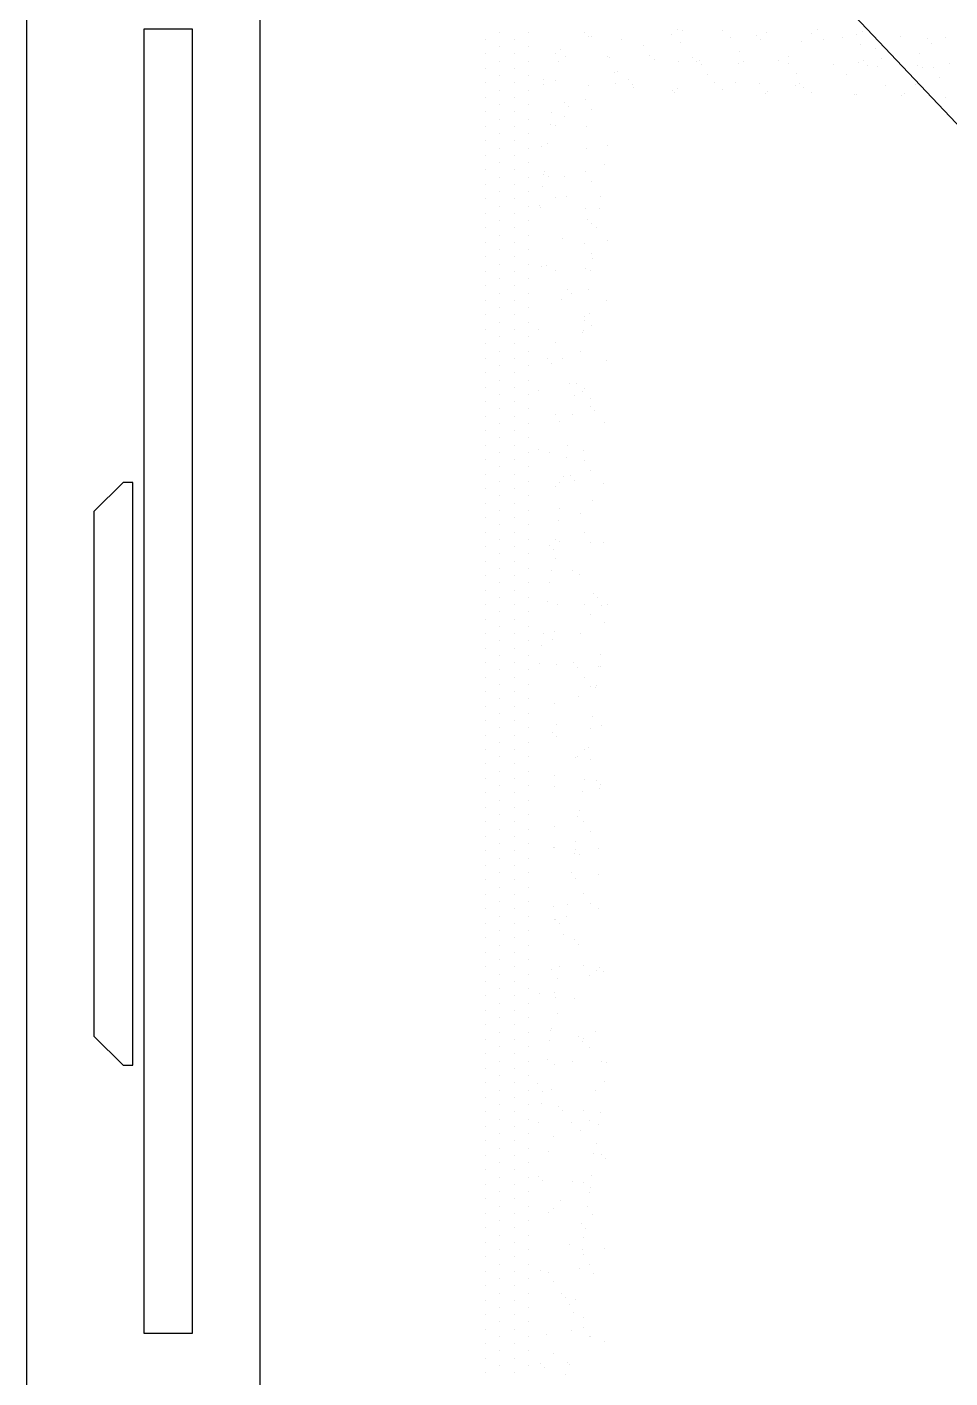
# Model space of a CAD drawing. Header units: millimetres. Extents: x -178 to 521, y -135 to 750.
# Drawn here: x -56.552 to -55.739, y 706.82 to 708.009 of the extents above; entities that cross this region are included whole.
import ezdxf

# ---------------------------------------------------------------- set-up
doc = ezdxf.new("R2010")
doc.units = ezdxf.units.MM
doc.header["$LTSCALE"] = 20
doc.header["$MEASUREMENT"] = 0
doc.linetypes.add('HIDDEN2', pattern=[0.1875, 0.125, -0.0625])
doc.layers.get('0').update_dxf_attribs({"linetype": 'CONTINUOUS'})
doc.layers.add('AR-MOB', color=252, linetype='CONTINUOUS')
doc.layers.add('COTAS', color=7, linetype='CONTINUOUS')

# ---------------------------------------------------------------- blocks, each defined once
blk = doc.blocks.new('A$C7AFB675E')
at = {"color": 8}
for p, q in [((3.7254, 2.7763), (3.7254, 2.7763)), ((3.7309, 2.7751), (3.7309, 2.7751)), ((3.8777, 2.7755), (3.8777, 2.7755)), ((3.5162, 2.7652), (3.5162, 2.7652)), ((3.5319, 2.773), (3.5319, 2.773)), ((3.5477, 2.7652), (3.5477, 2.7652)), ((3.5634, 2.773), (3.5634, 2.773)), ((3.6247, 2.7727), (3.6247, 2.7727)), ((3.6289, 2.7681), (3.6289, 2.7681)), ((3.6319, 2.7678), (3.6319, 2.7678)), ((3.6642, 2.7647), (3.6642, 2.7647)), ((3.7185, 2.7703), (3.7185, 2.7703)), ((3.7291, 2.762), (3.7291, 2.762)), ((3.7739, 2.7747), (3.7739, 2.7747)), ((3.7826, 2.7673), (3.7826, 2.7673)), ((3.8109, 2.7693), (3.8109, 2.7693)), ((3.8151, 2.7647), (3.8151, 2.7647)), ((3.8225, 2.7731), (3.8225, 2.7731)), ((3.8597, 2.7629), (3.8597, 2.7629)), ((3.8711, 2.7715), (3.8711, 2.7715)), ((3.8845, 2.7649), (3.8845, 2.7649)), ((3.9047, 2.7668), (3.9047, 2.7668)), ((3.9196, 2.77), (3.9196, 2.77)), ((3.9264, 2.7732), (3.9264, 2.7732)), ((3.9682, 2.7684), (3.9682, 2.7684)), ((3.9971, 2.7659), (3.9971, 2.7659)), ((4.0014, 2.7612), (4.0014, 2.7612)), ((4.0167, 2.7668), (4.0167, 2.7668)), ((3.5162, 2.7494), (3.5162, 2.7494)), ((3.5319, 2.7573), (3.5319, 2.7573)), ((3.5477, 2.7494), (3.5477, 2.7494)), ((3.5634, 2.7573), (3.5634, 2.7573)), ((3.5932, 2.7499), (3.5932, 2.7499)), ((3.5976, 2.7537), (3.5976, 2.7537)), ((3.6033, 2.747), (3.6033, 2.747)), ((3.649, 2.7462), (3.649, 2.7462)), ((3.6882, 2.7581), (3.6882, 2.7581)), ((3.695, 2.7474), (3.695, 2.7474)), ((3.793, 2.7519), (3.793, 2.7519)), ((3.8457, 2.747), (3.8457, 2.747)), ((3.9246, 2.7601), (3.9246, 2.7601)), ((3.9408, 2.7551), (3.9408, 2.7551)), ((3.9885, 2.75), (3.9885, 2.75)), ((3.5162, 2.7337), (3.5162, 2.7337)), ((3.5319, 2.7415), (3.5319, 2.7415)), ((3.5477, 2.7337), (3.5477, 2.7337)), ((3.5634, 2.7415), (3.5634, 2.7415)), ((3.5958, 2.7406), (3.5958, 2.7406)), ((3.6519, 2.7454), (3.6519, 2.7454)), ((3.7005, 2.7438), (3.7005, 2.7438)), ((3.7264, 2.7415), (3.7264, 2.7415)), ((3.7414, 2.7452), (3.7414, 2.7452)), ((3.7457, 2.7406), (3.7457, 2.7406)), ((3.749, 2.7422), (3.749, 2.7422)), ((3.7513, 2.7377), (3.7513, 2.7377)), ((3.7913, 2.7388), (3.7913, 2.7388)), ((3.7976, 2.7406), (3.7976, 2.7406)), ((3.8352, 2.7427), (3.8352, 2.7427)), ((3.8461, 2.7391), (3.8461, 2.7391)), ((3.8947, 2.7375), (3.8947, 2.7375)), ((3.9219, 2.7396), (3.9219, 2.7396)), ((3.9277, 2.7418), (3.9277, 2.7418)), ((3.9319, 2.7371), (3.9319, 2.7371)), ((3.9432, 2.7359), (3.9432, 2.7359)), ((3.9476, 2.7445), (3.9476, 2.7445)), ((3.9868, 2.7369), (3.9868, 2.7369)), ((3.9918, 2.7343), (3.9918, 2.7343)), ((4.0039, 2.7348), (4.0039, 2.7348)), ((4.0215, 2.7393), (4.0215, 2.7393)), ((3.5162, 2.7179), (3.5162, 2.7179)), ((3.5319, 2.7258), (3.5319, 2.7258)), ((3.5477, 2.7179), (3.5477, 2.7179)), ((3.5634, 2.7258), (3.5634, 2.7258)), ((3.5796, 2.7221), (3.5796, 2.7221)), ((3.58, 2.7166), (3.58, 2.7166)), ((3.5931, 2.7201), (3.5931, 2.7201)), ((3.6563, 2.7295), (3.6563, 2.7295)), ((3.658, 2.7174), (3.658, 2.7174)), ((3.6597, 2.7305), (3.6597, 2.7305)), ((3.672, 2.7211), (3.672, 2.7211)), ((3.6763, 2.7165), (3.6763, 2.7165)), ((3.7581, 2.7271), (3.7581, 2.7271)), ((3.7658, 2.7186), (3.7658, 2.7186)), ((3.7886, 2.7183), (3.7886, 2.7183)), ((3.8144, 2.7174), (3.8144, 2.7174)), ((3.8552, 2.7286), (3.8552, 2.7286)), ((3.8582, 2.7177), (3.8582, 2.7177)), ((3.9088, 2.7266), (3.9088, 2.7266)), ((3.9841, 2.7164), (3.9841, 2.7164)), ((4.0107, 2.7242), (4.0107, 2.7242)), ((3.5162, 2.7022), (3.5162, 2.7022)), ((3.5319, 2.71), (3.5319, 2.71)), ((3.5477, 2.7022), (3.5477, 2.7022)), ((3.5634, 2.71), (3.5634, 2.71)), ((3.6286, 2.715), (3.6286, 2.715)), ((3.6771, 2.7134), (3.6771, 2.7134)), ((3.7194, 2.7092), (3.7194, 2.7092)), ((3.7219, 2.7073), (3.7219, 2.7073)), ((3.7257, 2.7118), (3.7257, 2.7118)), ((3.7743, 2.7103), (3.7743, 2.7103)), ((3.8212, 2.7067), (3.8212, 2.7067)), ((3.8228, 2.7087), (3.8228, 2.7087)), ((3.8535, 2.7155), (3.8535, 2.7155)), ((3.8625, 2.713), (3.8625, 2.713)), ((3.8714, 2.7071), (3.8714, 2.7071)), ((3.9174, 2.7054), (3.9174, 2.7054)), ((3.9199, 2.7055), (3.9199, 2.7055)), ((3.952, 2.7152), (3.952, 2.7152)), ((3.9685, 2.7039), (3.9685, 2.7039)), ((3.9719, 2.7062), (3.9719, 2.7062)), ((4.017, 2.7023), (4.017, 2.7023)), ((3.5319, 2.6943), (3.5319, 2.6943)), ((3.5634, 2.6943), (3.5634, 2.6943)), ((3.6026, 2.697), (3.6026, 2.697)), ((3.6068, 2.6923), (3.6068, 2.6923)), ((3.625, 2.6999), (3.625, 2.6999)), ((3.6318, 2.6893), (3.6318, 2.6893)), ((3.5162, 2.6864), (3.5162, 2.6864)), ((3.5319, 2.6785), (3.5319, 2.6785)), ((3.5477, 2.6864), (3.5477, 2.6864)), ((3.5634, 2.6785), (3.5634, 2.6785)), ((3.5869, 2.6728), (3.5869, 2.6728)), ((3.5886, 2.6859), (3.5886, 2.6859)), ((3.6025, 2.681), (3.6025, 2.681)), ((3.5162, 2.6707), (3.5162, 2.6707)), ((3.5319, 2.6628), (3.5319, 2.6628)), ((3.5477, 2.6707), (3.5477, 2.6707)), ((3.5634, 2.6628), (3.5634, 2.6628)), ((3.593, 2.6714), (3.593, 2.6714)), ((3.6269, 2.6704), (3.6269, 2.6704)), ((3.5162, 2.6549), (3.5162, 2.6549)), ((3.5319, 2.647), (3.5319, 2.647)), ((3.5477, 2.6549), (3.5477, 2.6549)), ((3.5634, 2.647), (3.5634, 2.647)), ((3.5776, 2.6485), (3.5776, 2.6485)), ((3.5842, 2.6523), (3.5842, 2.6523)), ((3.6261, 2.647), (3.6261, 2.647)), ((3.6491, 2.6496), (3.6491, 2.6496)), ((3.5162, 2.6392), (3.5162, 2.6392)), ((3.5319, 2.6313), (3.5319, 2.6313)), ((3.5477, 2.6392), (3.5477, 2.6392)), ((3.5634, 2.6313), (3.5634, 2.6313)), ((3.6464, 2.6291), (3.6464, 2.6291)), ((3.5162, 2.6234), (3.5162, 2.6234)), ((3.5319, 2.6155), (3.5319, 2.6155)), ((3.5477, 2.6234), (3.5477, 2.6234)), ((3.5634, 2.6155), (3.5634, 2.6155)), ((3.5797, 2.6181), (3.5797, 2.6181)), ((3.5804, 2.6212), (3.5804, 2.6212)), ((3.5847, 2.6166), (3.5847, 2.6166)), ((3.6028, 2.6166), (3.6028, 2.6166)), ((3.6248, 2.6215), (3.6248, 2.6215)), ((3.5162, 2.6077), (3.5162, 2.6077)), ((3.5319, 2.5998), (3.5319, 2.5998)), ((3.5477, 2.6077), (3.5477, 2.6077)), ((3.5634, 2.5998), (3.5634, 2.5998)), ((3.578, 2.605), (3.578, 2.605)), ((3.6316, 2.6108), (3.6316, 2.6108)), ((3.5162, 2.5919), (3.5162, 2.5919)), ((3.5319, 2.584), (3.5319, 2.584)), ((3.5477, 2.5919), (3.5477, 2.5919)), ((3.5634, 2.584), (3.5634, 2.584)), ((3.5753, 2.5845), (3.5753, 2.5845)), ((3.5929, 2.5929), (3.5929, 2.5929)), ((3.6048, 2.5947), (3.6048, 2.5947)), ((3.6419, 2.5948), (3.6419, 2.5948)), ((3.5162, 2.5762), (3.5162, 2.5762)), ((3.5477, 2.5762), (3.5477, 2.5762)), ((3.5767, 2.5826), (3.5767, 2.5826)), ((3.6253, 2.581), (3.6253, 2.581)), ((3.6278, 2.5696), (3.6278, 2.5696)), ((3.6402, 2.5817), (3.6402, 2.5817)), ((3.5162, 2.5604), (3.5162, 2.5604)), ((3.5319, 2.5683), (3.5319, 2.5683)), ((3.5477, 2.5604), (3.5477, 2.5604)), ((3.5634, 2.5683), (3.5634, 2.5683)), ((3.632, 2.5649), (3.632, 2.5649)), ((3.6375, 2.5612), (3.6375, 2.5612)), ((3.5162, 2.5447), (3.5162, 2.5447)), ((3.5319, 2.5525), (3.5319, 2.5525)), ((3.5477, 2.5447), (3.5477, 2.5447)), ((3.5634, 2.5525), (3.5634, 2.5525)), ((3.6004, 2.5485), (3.6004, 2.5485)), ((3.6247, 2.543), (3.6247, 2.543)), ((3.6489, 2.5469), (3.6489, 2.5469)), ((3.5162, 2.5289), (3.5162, 2.5289)), ((3.5319, 2.5368), (3.5319, 2.5368)), ((3.5477, 2.5289), (3.5477, 2.5289)), ((3.5634, 2.5368), (3.5634, 2.5368)), ((3.6315, 2.5324), (3.6315, 2.5324)), ((3.633, 2.527), (3.633, 2.527)), ((3.5162, 2.5132), (3.5162, 2.5132)), ((3.5319, 2.521), (3.5319, 2.521)), ((3.5477, 2.5132), (3.5477, 2.5132)), ((3.5634, 2.521), (3.5634, 2.521)), ((3.577, 2.5181), (3.577, 2.5181)), ((3.5827, 2.5189), (3.5827, 2.5189)), ((3.5927, 2.5145), (3.5927, 2.5145)), ((3.6256, 2.5165), (3.6256, 2.5165)), ((3.6312, 2.5139), (3.6312, 2.5139)), ((3.5162, 2.4974), (3.5162, 2.4974)), ((3.5319, 2.5053), (3.5319, 2.5053)), ((3.5477, 2.4974), (3.5477, 2.4974)), ((3.5634, 2.5053), (3.5634, 2.5053)), ((3.5162, 2.4817), (3.5162, 2.4817)), ((3.5319, 2.4895), (3.5319, 2.4895)), ((3.5477, 2.4817), (3.5477, 2.4817)), ((3.5634, 2.4895), (3.5634, 2.4895)), ((3.5995, 2.4825), (3.5995, 2.4825)), ((3.6056, 2.4938), (3.6056, 2.4938)), ((3.6099, 2.4892), (3.6099, 2.4892)), ((3.6285, 2.4934), (3.6285, 2.4934)), ((3.5319, 2.4738), (3.5319, 2.4738)), ((3.5634, 2.4738), (3.5634, 2.4738)), ((3.63, 2.4673), (3.63, 2.4673)), ((3.6481, 2.481), (3.6481, 2.481)), ((3.5162, 2.4659), (3.5162, 2.4659)), ((3.5319, 2.458), (3.5319, 2.458)), ((3.5477, 2.4659), (3.5477, 2.4659)), ((3.5634, 2.458), (3.5634, 2.458)), ((3.624, 2.4592), (3.624, 2.4592)), ((3.6246, 2.4645), (3.6246, 2.4645)), ((3.6313, 2.4539), (3.6313, 2.4539)), ((3.5162, 2.4502), (3.5162, 2.4502)), ((3.5319, 2.4423), (3.5319, 2.4423)), ((3.5477, 2.4502), (3.5477, 2.4502)), ((3.5634, 2.4423), (3.5634, 2.4423)), ((3.5746, 2.4501), (3.5746, 2.4501)), ((3.6223, 2.4461), (3.6223, 2.4461)), ((3.6232, 2.4485), (3.6232, 2.4485)), ((3.5162, 2.4344), (3.5162, 2.4344)), ((3.5319, 2.4265), (3.5319, 2.4265)), ((3.5477, 2.4344), (3.5477, 2.4344)), ((3.5634, 2.4265), (3.5634, 2.4265)), ((3.5926, 2.436), (3.5926, 2.436)), ((3.6196, 2.4256), (3.6196, 2.4256)), ((3.5162, 2.4187), (3.5162, 2.4187)), ((3.5319, 2.4108), (3.5319, 2.4108)), ((3.5477, 2.4187), (3.5477, 2.4187)), ((3.5634, 2.4108), (3.5634, 2.4108)), ((3.5835, 2.4181), (3.5835, 2.4181)), ((3.5878, 2.4134), (3.5878, 2.4134)), ((3.5998, 2.4181), (3.5998, 2.4181)), ((3.6484, 2.4165), (3.6484, 2.4165)), ((3.5162, 2.4029), (3.5162, 2.4029)), ((3.5319, 2.395), (3.5319, 2.395)), ((3.5477, 2.4029), (3.5477, 2.4029)), ((3.5634, 2.395), (3.5634, 2.395)), ((3.5162, 2.3872), (3.5162, 2.3872)), ((3.5319, 2.3793), (3.5319, 2.3793)), ((3.5477, 2.3872), (3.5477, 2.3872)), ((3.5634, 2.3793), (3.5634, 2.3793)), ((3.5738, 2.3841), (3.5738, 2.3841)), ((3.6079, 2.3915), (3.6079, 2.3915)), ((3.6151, 2.3913), (3.6151, 2.3913)), ((3.6223, 2.3825), (3.6223, 2.3825)), ((3.6244, 2.386), (3.6244, 2.386)), ((3.5162, 2.3714), (3.5162, 2.3714)), ((3.5477, 2.3714), (3.5477, 2.3714)), ((3.6134, 2.3782), (3.6134, 2.3782)), ((3.6309, 2.3664), (3.6309, 2.3664)), ((3.6312, 2.3754), (3.6312, 2.3754)), ((3.5162, 2.3557), (3.5162, 2.3557)), ((3.5319, 2.3635), (3.5319, 2.3635)), ((3.5477, 2.3557), (3.5477, 2.3557)), ((3.5634, 2.3635), (3.5634, 2.3635)), ((3.5925, 2.3575), (3.5925, 2.3575)), ((3.5974, 2.35), (3.5974, 2.35)), ((3.6107, 2.3577), (3.6107, 2.3577)), ((3.6351, 2.3618), (3.6351, 2.3618)), ((3.5162, 2.3399), (3.5162, 2.3399)), ((3.5319, 2.3478), (3.5319, 2.3478)), ((3.5477, 2.3399), (3.5477, 2.3399)), ((3.5634, 2.3478), (3.5634, 2.3478)), ((3.6459, 2.3484), (3.6459, 2.3484)), ((3.5162, 2.3242), (3.5162, 2.3242)), ((3.5319, 2.332), (3.5319, 2.332)), ((3.5477, 2.3242), (3.5477, 2.3242)), ((3.5634, 2.332), (3.5634, 2.332)), ((3.6062, 2.3235), (3.6062, 2.3235)), ((3.5162, 2.3084), (3.5162, 2.3084)), ((3.5319, 2.3163), (3.5319, 2.3163)), ((3.5477, 2.3084), (3.5477, 2.3084)), ((3.5634, 2.3163), (3.5634, 2.3163)), ((3.5741, 2.3196), (3.5741, 2.3196)), ((3.5858, 2.3158), (3.5858, 2.3158)), ((3.6044, 2.3104), (3.6044, 2.3104)), ((3.6226, 2.318), (3.6226, 2.318)), ((3.6243, 2.3076), (3.6243, 2.3076)), ((3.5162, 2.2927), (3.5162, 2.2927)), ((3.5319, 2.3005), (3.5319, 2.3005)), ((3.5477, 2.2927), (3.5477, 2.2927)), ((3.5634, 2.3005), (3.5634, 2.3005)), ((3.6087, 2.2907), (3.6087, 2.2907)), ((3.631, 2.2969), (3.631, 2.2969)), ((3.5162, 2.2769), (3.5162, 2.2769)), ((3.5319, 2.2848), (3.5319, 2.2848)), ((3.5477, 2.2769), (3.5477, 2.2769)), ((3.5634, 2.2848), (3.5634, 2.2848)), ((3.5923, 2.279), (3.5923, 2.279)), ((3.5965, 2.2841), (3.5965, 2.2841)), ((3.6017, 2.2899), (3.6017, 2.2899)), ((3.613, 2.286), (3.613, 2.286)), ((3.6451, 2.2825), (3.6451, 2.2825)), ((3.5162, 2.2612), (3.5162, 2.2612)), ((3.5319, 2.269), (3.5319, 2.269)), ((3.5477, 2.2612), (3.5477, 2.2612)), ((3.5634, 2.269), (3.5634, 2.269)), ((3.6331, 2.2641), (3.6331, 2.2641)), ((3.5319, 2.2533), (3.5319, 2.2533)), ((3.5634, 2.2533), (3.5634, 2.2533)), ((3.5972, 2.2557), (3.5972, 2.2557)), ((3.6202, 2.25), (3.6202, 2.25)), ((3.5162, 2.2454), (3.5162, 2.2454)), ((3.5319, 2.2375), (3.5319, 2.2375)), ((3.5477, 2.2454), (3.5477, 2.2454)), ((3.5634, 2.2375), (3.5634, 2.2375)), ((3.5955, 2.2426), (3.5955, 2.2426)), ((3.5162, 2.2297), (3.5162, 2.2297)), ((3.5319, 2.2218), (3.5319, 2.2218)), ((3.5477, 2.2297), (3.5477, 2.2297)), ((3.5634, 2.2218), (3.5634, 2.2218)), ((3.5928, 2.2221), (3.5928, 2.2221)), ((3.5968, 2.2196), (3.5968, 2.2196)), ((3.6241, 2.2291), (3.6241, 2.2291)), ((3.6309, 2.2185), (3.6309, 2.2185)), ((3.6454, 2.218), (3.6454, 2.218)), ((3.5162, 2.2139), (3.5162, 2.2139)), ((3.5319, 2.206), (3.5319, 2.206)), ((3.5477, 2.2139), (3.5477, 2.2139)), ((3.5634, 2.206), (3.5634, 2.206)), ((3.5866, 2.2149), (3.5866, 2.2149)), ((3.5909, 2.2103), (3.5909, 2.2103)), ((3.5162, 2.1982), (3.5162, 2.1982)), ((3.5319, 2.1903), (3.5319, 2.1903)), ((3.5477, 2.1982), (3.5477, 2.1982)), ((3.5634, 2.1903), (3.5634, 2.1903)), ((3.5883, 2.1879), (3.5883, 2.1879)), ((3.5922, 2.2005), (3.5922, 2.2005)), ((3.611, 2.1884), (3.611, 2.1884)), ((3.5162, 2.1824), (3.5162, 2.1824)), ((3.5319, 2.1745), (3.5319, 2.1745)), ((3.5477, 2.1824), (3.5477, 2.1824)), ((3.5634, 2.1745), (3.5634, 2.1745)), ((3.5866, 2.1747), (3.5866, 2.1747)), ((3.6193, 2.184), (3.6193, 2.184)), ((3.5162, 2.1667), (3.5162, 2.1667)), ((3.5319, 2.1588), (3.5319, 2.1588)), ((3.5477, 2.1667), (3.5477, 2.1667)), ((3.5634, 2.1588), (3.5634, 2.1588)), ((3.634, 2.1633), (3.634, 2.1633)), ((3.6382, 2.1586), (3.6382, 2.1586)), ((3.5162, 2.1509), (3.5162, 2.1509)), ((3.5477, 2.1509), (3.5477, 2.1509)), ((3.5839, 2.1542), (3.5839, 2.1542)), ((3.5944, 2.1515), (3.5944, 2.1515)), ((3.624, 2.1506), (3.624, 2.1506)), ((3.643, 2.1499), (3.643, 2.1499)), ((3.6488, 2.1515), (3.6488, 2.1515)), ((3.5162, 2.1352), (3.5162, 2.1352)), ((3.5319, 2.143), (3.5319, 2.143)), ((3.5477, 2.1352), (3.5477, 2.1352)), ((3.5634, 2.143), (3.5634, 2.143)), ((3.6308, 2.14), (3.6308, 2.14)), ((3.6461, 2.131), (3.6461, 2.131)), ((3.5162, 2.1194), (3.5162, 2.1194)), ((3.5319, 2.1273), (3.5319, 2.1273)), ((3.5477, 2.1194), (3.5477, 2.1194)), ((3.5634, 2.1273), (3.5634, 2.1273)), ((3.5794, 2.12), (3.5794, 2.12)), ((3.592, 2.1221), (3.592, 2.1221)), ((3.6196, 2.1196), (3.6196, 2.1196)), ((3.5162, 2.1037), (3.5162, 2.1037)), ((3.5319, 2.1115), (3.5319, 2.1115)), ((3.5477, 2.1037), (3.5477, 2.1037)), ((3.5634, 2.1115), (3.5634, 2.1115)), ((3.5776, 2.1069), (3.5776, 2.1069)), ((3.5889, 2.1126), (3.5889, 2.1126)), ((3.5162, 2.0879), (3.5162, 2.0879)), ((3.5319, 2.0958), (3.5319, 2.0958)), ((3.5477, 2.0879), (3.5477, 2.0879)), ((3.5634, 2.0958), (3.5634, 2.0958)), ((3.5749, 2.0864), (3.5749, 2.0864)), ((3.5936, 2.0856), (3.5936, 2.0856)), ((3.6118, 2.0875), (3.6118, 2.0875)), ((3.6416, 2.0968), (3.6416, 2.0968)), ((3.5162, 2.0722), (3.5162, 2.0722)), ((3.5319, 2.08), (3.5319, 2.08)), ((3.5477, 2.0722), (3.5477, 2.0722)), ((3.5634, 2.08), (3.5634, 2.08)), ((3.6161, 2.0829), (3.6161, 2.0829)), ((3.6238, 2.0721), (3.6238, 2.0721)), ((3.6398, 2.0837), (3.6398, 2.0837)), ((3.6421, 2.084), (3.6421, 2.084)), ((3.5162, 2.0564), (3.5162, 2.0564)), ((3.5319, 2.0643), (3.5319, 2.0643)), ((3.5477, 2.0564), (3.5477, 2.0564)), ((3.5634, 2.0643), (3.5634, 2.0643)), ((3.6306, 2.0615), (3.6306, 2.0615)), ((3.6362, 2.0609), (3.6362, 2.0609)), ((3.6371, 2.0632), (3.6371, 2.0632)), ((3.5319, 2.0485), (3.5319, 2.0485)), ((3.5634, 2.0485), (3.5634, 2.0485)), ((3.5919, 2.0436), (3.5919, 2.0436)), ((3.6172, 2.0515), (3.6172, 2.0515)), ((3.5162, 2.0407), (3.5162, 2.0407)), ((3.5319, 2.0328), (3.5319, 2.0328)), ((3.5477, 2.0407), (3.5477, 2.0407)), ((3.5634, 2.0328), (3.5634, 2.0328)), ((3.6326, 2.029), (3.6326, 2.029)), ((3.5162, 2.0249), (3.5162, 2.0249)), ((3.5319, 2.017), (3.5319, 2.017)), ((3.5477, 2.0249), (3.5477, 2.0249)), ((3.5634, 2.017), (3.5634, 2.017)), ((3.5897, 2.0118), (3.5897, 2.0118)), ((3.5939, 2.0211), (3.5939, 2.0211)), ((3.6309, 2.0158), (3.6309, 2.0158)), ((3.6424, 2.0195), (3.6424, 2.0195)), ((3.5162, 2.0092), (3.5162, 2.0092)), ((3.5319, 2.0013), (3.5319, 2.0013)), ((3.5477, 2.0092), (3.5477, 2.0092)), ((3.5634, 2.0013), (3.5634, 2.0013)), ((3.594, 2.0071), (3.594, 2.0071)), ((3.5162, 1.9934), (3.5162, 1.9934)), ((3.5319, 1.9855), (3.5319, 1.9855)), ((3.5477, 1.9934), (3.5477, 1.9934)), ((3.5634, 1.9855), (3.5634, 1.9855)), ((3.6141, 1.9852), (3.6141, 1.9852)), ((3.6163, 1.9855), (3.6163, 1.9855)), ((3.6237, 1.9937), (3.6237, 1.9937)), ((3.6282, 1.9953), (3.6282, 1.9953)), ((3.6305, 1.983), (3.6305, 1.983)), ((3.5162, 1.9777), (3.5162, 1.9777)), ((3.5319, 1.9698), (3.5319, 1.9698)), ((3.5477, 1.9777), (3.5477, 1.9777)), ((3.5634, 1.9698), (3.5634, 1.9698)), ((3.5162, 1.9619), (3.5162, 1.9619)), ((3.5319, 1.954), (3.5319, 1.954)), ((3.5477, 1.9619), (3.5477, 1.9619)), ((3.5634, 1.954), (3.5634, 1.954)), ((3.5914, 1.953), (3.5914, 1.953)), ((3.5917, 1.9651), (3.5917, 1.9651)), ((3.6237, 1.9611), (3.6237, 1.9611)), ((3.637, 1.9601), (3.637, 1.9601)), ((3.6413, 1.9555), (3.6413, 1.9555)), ((3.5162, 1.9462), (3.5162, 1.9462)), ((3.5319, 1.9383), (3.5319, 1.9383)), ((3.5477, 1.9462), (3.5477, 1.9462)), ((3.5634, 1.9383), (3.5634, 1.9383)), ((3.622, 1.948), (3.622, 1.948)), ((3.64, 1.9514), (3.64, 1.9514)), ((3.5162, 1.9304), (3.5162, 1.9304)), ((3.5477, 1.9304), (3.5477, 1.9304)), ((3.6193, 1.9275), (3.6193, 1.9275)), ((3.5162, 1.9147), (3.5162, 1.9147)), ((3.5319, 1.9225), (3.5319, 1.9225)), ((3.5477, 1.9147), (3.5477, 1.9147)), ((3.5634, 1.9225), (3.5634, 1.9225)), ((3.5919, 1.9094), (3.5919, 1.9094)), ((3.6166, 1.9211), (3.6166, 1.9211)), ((3.6236, 1.9152), (3.6236, 1.9152)), ((3.5162, 1.8989), (3.5162, 1.8989)), ((3.5319, 1.9068), (3.5319, 1.9068)), ((3.5477, 1.8989), (3.5477, 1.8989)), ((3.5634, 1.9068), (3.5634, 1.9068)), ((3.6303, 1.9045), (3.6303, 1.9045)), ((3.5162, 1.8832), (3.5162, 1.8832)), ((3.5319, 1.891), (3.5319, 1.891)), ((3.5477, 1.8832), (3.5477, 1.8832)), ((3.5634, 1.891), (3.5634, 1.891)), ((3.5906, 1.8871), (3.5906, 1.8871)), ((3.5916, 1.8866), (3.5916, 1.8866)), ((3.613, 1.8802), (3.613, 1.8802)), ((3.6148, 1.8933), (3.6148, 1.8933)), ((3.6149, 1.8844), (3.6149, 1.8844)), ((3.6192, 1.8797), (3.6192, 1.8797)), ((3.6391, 1.8855), (3.6391, 1.8855)), ((3.5162, 1.8674), (3.5162, 1.8674)), ((3.5319, 1.8753), (3.5319, 1.8753)), ((3.5477, 1.8674), (3.5477, 1.8674)), ((3.5634, 1.8753), (3.5634, 1.8753)), ((3.5162, 1.8517), (3.5162, 1.8517)), ((3.5319, 1.8595), (3.5319, 1.8595)), ((3.5477, 1.8517), (3.5477, 1.8517)), ((3.5634, 1.8595), (3.5634, 1.8595)), ((3.6103, 1.8597), (3.6103, 1.8597)), ((3.6142, 1.853), (3.6142, 1.853)), ((3.6393, 1.8578), (3.6393, 1.8578)), ((3.5162, 1.8359), (3.5162, 1.8359)), ((3.5319, 1.8438), (3.5319, 1.8438)), ((3.5477, 1.8359), (3.5477, 1.8359)), ((3.5634, 1.8438), (3.5634, 1.8438)), ((3.6234, 1.8367), (3.6234, 1.8367)), ((3.5319, 1.828), (3.5319, 1.828)), ((3.5634, 1.828), (3.5634, 1.828)), ((3.5909, 1.8226), (3.5909, 1.8226)), ((3.6058, 1.8255), (3.6058, 1.8255)), ((3.6302, 1.8261), (3.6302, 1.8261)), ((3.6394, 1.821), (3.6394, 1.821)), ((3.5162, 1.8202), (3.5162, 1.8202)), ((3.5319, 1.8123), (3.5319, 1.8123)), ((3.5477, 1.8202), (3.5477, 1.8202)), ((3.5634, 1.8123), (3.5634, 1.8123)), ((3.5915, 1.8082), (3.5915, 1.8082)), ((3.5928, 1.8086), (3.5928, 1.8086)), ((3.6041, 1.8123), (3.6041, 1.8123)), ((3.5162, 1.8044), (3.5162, 1.8044)), ((3.5319, 1.7965), (3.5319, 1.7965)), ((3.5477, 1.8044), (3.5477, 1.8044)), ((3.5634, 1.7965), (3.5634, 1.7965)), ((3.5971, 1.804), (3.5971, 1.804)), ((3.6014, 1.7919), (3.6014, 1.7919)), ((3.5162, 1.7887), (3.5162, 1.7887)), ((3.5319, 1.7808), (3.5319, 1.7808)), ((3.5477, 1.7887), (3.5477, 1.7887)), ((3.5634, 1.7808), (3.5634, 1.7808)), ((3.6134, 1.787), (3.6134, 1.787)), ((3.6172, 1.782), (3.6172, 1.782)), ((3.5162, 1.7729), (3.5162, 1.7729)), ((3.5319, 1.765), (3.5319, 1.765)), ((3.5477, 1.7729), (3.5477, 1.7729)), ((3.5634, 1.765), (3.5634, 1.765)), ((3.5162, 1.7572), (3.5162, 1.7572)), ((3.5319, 1.7493), (3.5319, 1.7493)), ((3.5477, 1.7572), (3.5477, 1.7572)), ((3.5634, 1.7493), (3.5634, 1.7493)), ((3.5884, 1.7545), (3.5884, 1.7545)), ((3.5969, 1.7576), (3.5969, 1.7576)), ((3.6233, 1.7582), (3.6233, 1.7582)), ((3.63, 1.7476), (3.63, 1.7476)), ((3.637, 1.753), (3.637, 1.753)), ((3.6401, 1.757), (3.6401, 1.757)), ((3.6444, 1.7523), (3.6444, 1.7523)), ((3.5162, 1.7414), (3.5162, 1.7414)), ((3.5319, 1.7335), (3.5319, 1.7335)), ((3.5477, 1.7414), (3.5477, 1.7414)), ((3.5634, 1.7335), (3.5634, 1.7335)), ((3.5952, 1.7445), (3.5952, 1.7445)), ((3.5162, 1.7257), (3.5162, 1.7257)), ((3.5319, 1.7178), (3.5319, 1.7178)), ((3.5477, 1.7257), (3.5477, 1.7257)), ((3.5634, 1.7178), (3.5634, 1.7178)), ((3.575, 1.7282), (3.575, 1.7282)), ((3.5913, 1.7297), (3.5913, 1.7297)), ((3.5925, 1.724), (3.5925, 1.724)), ((3.6137, 1.7226), (3.6137, 1.7226)), ((3.5162, 1.7099), (3.5162, 1.7099)), ((3.5477, 1.7099), (3.5477, 1.7099)), ((3.595, 1.7063), (3.595, 1.7063)), ((3.5162, 1.6942), (3.5162, 1.6942)), ((3.5319, 1.702), (3.5319, 1.702)), ((3.5477, 1.6942), (3.5477, 1.6942)), ((3.5634, 1.702), (3.5634, 1.702)), ((3.5876, 1.6886), (3.5876, 1.6886)), ((3.588, 1.6898), (3.588, 1.6898)), ((3.5162, 1.6784), (3.5162, 1.6784)), ((3.5319, 1.6863), (3.5319, 1.6863)), ((3.5477, 1.6784), (3.5477, 1.6784)), ((3.5634, 1.6863), (3.5634, 1.6863)), ((3.5862, 1.6767), (3.5862, 1.6767)), ((3.618, 1.6812), (3.618, 1.6812)), ((3.6223, 1.6766), (3.6223, 1.6766)), ((3.6231, 1.6797), (3.6231, 1.6797)), ((3.6361, 1.687), (3.6361, 1.687)), ((3.5162, 1.6627), (3.5162, 1.6627)), ((3.5319, 1.6705), (3.5319, 1.6705)), ((3.5477, 1.6627), (3.5477, 1.6627)), ((3.5634, 1.6705), (3.5634, 1.6705)), ((3.6299, 1.6691), (3.6299, 1.6691)), ((3.5162, 1.6469), (3.5162, 1.6469)), ((3.5319, 1.6548), (3.5319, 1.6548)), ((3.5477, 1.6469), (3.5477, 1.6469)), ((3.5634, 1.6548), (3.5634, 1.6548)), ((3.5836, 1.6562), (3.5836, 1.6562)), ((3.5912, 1.6512), (3.5912, 1.6512)), ((3.6112, 1.6545), (3.6112, 1.6545)), ((3.6424, 1.6546), (3.6424, 1.6546)), ((3.6484, 1.6534), (3.6484, 1.6534)), ((3.5162, 1.6312), (3.5162, 1.6312)), ((3.5319, 1.639), (3.5319, 1.639)), ((3.5477, 1.6312), (3.5477, 1.6312)), ((3.5634, 1.639), (3.5634, 1.639)), ((3.5729, 1.6305), (3.5729, 1.6305)), ((3.6457, 1.633), (3.6457, 1.633)), ((3.5162, 1.6154), (3.5162, 1.6154)), ((3.5319, 1.6233), (3.5319, 1.6233)), ((3.5477, 1.6154), (3.5477, 1.6154)), ((3.5634, 1.6233), (3.5634, 1.6233)), ((3.579, 1.622), (3.579, 1.622)), ((3.5879, 1.6241), (3.5879, 1.6241)), ((3.6365, 1.6225), (3.6365, 1.6225)), ((3.5319, 1.6075), (3.5319, 1.6075)), ((3.5634, 1.6075), (3.5634, 1.6075)), ((3.5773, 1.6088), (3.5773, 1.6088)), ((3.5959, 1.6054), (3.5959, 1.6054)), ((3.6002, 1.6008), (3.6002, 1.6008)), ((3.623, 1.6013), (3.623, 1.6013)), ((3.5162, 1.5997), (3.5162, 1.5997)), ((3.5319, 1.5918), (3.5319, 1.5918)), ((3.5477, 1.5997), (3.5477, 1.5997)), ((3.5634, 1.5918), (3.5634, 1.5918)), ((3.5746, 1.5884), (3.5746, 1.5884)), ((3.6104, 1.5885), (3.6104, 1.5885)), ((3.6298, 1.5906), (3.6298, 1.5906)), ((3.6412, 1.5987), (3.6412, 1.5987)), ((3.5162, 1.5839), (3.5162, 1.5839)), ((3.5319, 1.576), (3.5319, 1.576)), ((3.5477, 1.5839), (3.5477, 1.5839)), ((3.5634, 1.576), (3.5634, 1.576)), ((3.591, 1.5727), (3.591, 1.5727)), ((3.6203, 1.5789), (3.6203, 1.5789)), ((3.6395, 1.5856), (3.6395, 1.5856)), ((3.5162, 1.5682), (3.5162, 1.5682)), ((3.5319, 1.5603), (3.5319, 1.5603)), ((3.5477, 1.5682), (3.5477, 1.5682)), ((3.5634, 1.5603), (3.5634, 1.5603)), ((3.6368, 1.5651), (3.6368, 1.5651)), ((3.5162, 1.5524), (3.5162, 1.5524)), ((3.5319, 1.5445), (3.5319, 1.5445)), ((3.5477, 1.5524), (3.5477, 1.5524)), ((3.5634, 1.5445), (3.5634, 1.5445)), ((3.5854, 1.5561), (3.5854, 1.5561)), ((3.634, 1.5545), (3.634, 1.5545)), ((3.6432, 1.5538), (3.6432, 1.5538)), ((3.6475, 1.5491), (3.6475, 1.5491)), ((3.5162, 1.5367), (3.5162, 1.5367)), ((3.5319, 1.5288), (3.5319, 1.5288)), ((3.5477, 1.5367), (3.5477, 1.5367)), ((3.5634, 1.5288), (3.5634, 1.5288)), ((3.5738, 1.5297), (3.5738, 1.5297)), ((3.6323, 1.5309), (3.6323, 1.5309)), ((3.5162, 1.5209), (3.5162, 1.5209)), ((3.5319, 1.513), (3.5319, 1.513)), ((3.5477, 1.5209), (3.5477, 1.5209)), ((3.5634, 1.513), (3.5634, 1.513)), ((3.578, 1.525), (3.578, 1.525)), ((3.6107, 1.5241), (3.6107, 1.5241)), ((3.6229, 1.5228), (3.6229, 1.5228)), ((3.6306, 1.5178), (3.6306, 1.5178)), ((3.5162, 1.5052), (3.5162, 1.5052)), ((3.5477, 1.5052), (3.5477, 1.5052)), ((3.5981, 1.5031), (3.5981, 1.5031)), ((3.6296, 1.5122), (3.6296, 1.5122)), ((3.5162, 1.4894), (3.5162, 1.4894)), ((3.5319, 1.4973), (3.5319, 1.4973)), ((3.5477, 1.4894), (3.5477, 1.4894)), ((3.5634, 1.4973), (3.5634, 1.4973)), ((3.5846, 1.4901), (3.5846, 1.4901)), ((3.5909, 1.4943), (3.5909, 1.4943)), ((3.6279, 1.4973), (3.6279, 1.4973)), ((3.6332, 1.4885), (3.6332, 1.4885)), ((3.5162, 1.4737), (3.5162, 1.4737)), ((3.5319, 1.4815), (3.5319, 1.4815)), ((3.5477, 1.4737), (3.5477, 1.4737)), ((3.5634, 1.4815), (3.5634, 1.4815)), ((3.6211, 1.478), (3.6211, 1.478)), ((3.6254, 1.4734), (3.6254, 1.4734)), ((3.5162, 1.4579), (3.5162, 1.4579)), ((3.5319, 1.4658), (3.5319, 1.4658)), ((3.5477, 1.4579), (3.5477, 1.4579)), ((3.5634, 1.4658), (3.5634, 1.4658)), ((3.6082, 1.456), (3.6082, 1.456)), ((3.6234, 1.4631), (3.6234, 1.4631)), ((3.5162, 1.4422), (3.5162, 1.4422)), ((3.5319, 1.45), (3.5319, 1.45)), ((3.5477, 1.4422), (3.5477, 1.4422)), ((3.5634, 1.45), (3.5634, 1.45)), ((3.6216, 1.4499), (3.6216, 1.4499)), ((3.6227, 1.4443), (3.6227, 1.4443)), ((3.6455, 1.4515), (3.6455, 1.4515)), ((3.5162, 1.4264), (3.5162, 1.4264)), ((3.5319, 1.4343), (3.5319, 1.4343)), ((3.5477, 1.4264), (3.5477, 1.4264)), ((3.5634, 1.4343), (3.5634, 1.4343)), ((3.576, 1.4274), (3.576, 1.4274)), ((3.5849, 1.4256), (3.5849, 1.4256)), ((3.6189, 1.4295), (3.6189, 1.4295)), ((3.6295, 1.4337), (3.6295, 1.4337)), ((3.5162, 1.4107), (3.5162, 1.4107)), ((3.5319, 1.4185), (3.5319, 1.4185)), ((3.5477, 1.4107), (3.5477, 1.4107)), ((3.5634, 1.4185), (3.5634, 1.4185)), ((3.5907, 1.4158), (3.5907, 1.4158)), ((3.6335, 1.424), (3.6335, 1.424)), ((3.5162, 1.3949), (3.5162, 1.3949)), ((3.5319, 1.4028), (3.5319, 1.4028)), ((3.5477, 1.3949), (3.5477, 1.3949)), ((3.5634, 1.4028), (3.5634, 1.4028)), ((3.599, 1.4023), (3.599, 1.4023)), ((3.6033, 1.3976), (3.6033, 1.3976)), ((3.6144, 1.3952), (3.6144, 1.3952)), ((3.5319, 1.387), (3.5319, 1.387)), ((3.5634, 1.387), (3.5634, 1.387)), ((3.6074, 1.3901), (3.6074, 1.3901)), ((3.6127, 1.3821), (3.6127, 1.3821)), ((3.5162, 1.3792), (3.5162, 1.3792)), ((3.5319, 1.3713), (3.5319, 1.3713)), ((3.5477, 1.3792), (3.5477, 1.3792)), ((3.5634, 1.3713), (3.5634, 1.3713)), ((3.6226, 1.3658), (3.6226, 1.3658)), ((3.6233, 1.3757), (3.6233, 1.3757)), ((3.5162, 1.3634), (3.5162, 1.3634)), ((3.5319, 1.3555), (3.5319, 1.3555)), ((3.5477, 1.3634), (3.5477, 1.3634)), ((3.5634, 1.3555), (3.5634, 1.3555)), ((3.5825, 1.3576), (3.5825, 1.3576)), ((3.61, 1.3616), (3.61, 1.3616)), ((3.6293, 1.3552), (3.6293, 1.3552)), ((3.631, 1.356), (3.631, 1.356)), ((3.5162, 1.3477), (3.5162, 1.3477)), ((3.5319, 1.3398), (3.5319, 1.3398)), ((3.5477, 1.3477), (3.5477, 1.3477)), ((3.5634, 1.3398), (3.5634, 1.3398)), ((3.5906, 1.3373), (3.5906, 1.3373)), ((3.6463, 1.3506), (3.6463, 1.3506)), ((3.5162, 1.3319), (3.5162, 1.3319)), ((3.5319, 1.324), (3.5319, 1.324)), ((3.5477, 1.3319), (3.5477, 1.3319)), ((3.5634, 1.324), (3.5634, 1.324)), ((3.5769, 1.3265), (3.5769, 1.3265)), ((3.5811, 1.3219), (3.5811, 1.3219)), ((3.6055, 1.3274), (3.6055, 1.3274)), ((3.6077, 1.3256), (3.6077, 1.3256)), ((3.5162, 1.3162), (3.5162, 1.3162)), ((3.5477, 1.3162), (3.5477, 1.3162)), ((3.6038, 1.3143), (3.6038, 1.3143))]:
    blk.add_line(p, q, dxfattribs=at)

msp = doc.modelspace()

# ---------------------------------------------------------------- linework, layer by layer
at = {"color": 5, "linetype": 'Continuous'}
msp.add_line((-56.5521, 706.29), (-56.5521, 708.79), dxfattribs=at)
at = {"color": 8, "linetype": 'HIDDEN2'}
msp.add_line((-53.0554, 705.09), (-56.5521, 708.79), dxfattribs=at)
at = {"color": 8}
msp.add_lwpolyline([(-56.5521, 706.29), (-56.5521, 708.2169), (-56.347, 708.2169), (-56.347, 706.29)], close=True, dxfattribs=at)
at = {"layer": 'AR-MOB'}
for points in [[(-56.4064, 708.0069), (-56.4492, 708.0069), (-56.4492, 706.859), (-56.4064, 706.859)], [(-56.4589, 707.6078), (-56.4674, 707.6078), (-56.4931, 707.5822), (-56.4931, 707.1205), (-56.4674, 707.0948), (-56.4589, 707.0948)]]:
    msp.add_lwpolyline(points, close=True, dxfattribs=at)

# ---------------------------------------------------------------- block references
at = {"layer": 'COTAS', "ltscale": 0.35, "xscale": 0.81, "yscale": 0.81, "zscale": 0.81}
msp.add_blockref('A$C7AFB675E', (-58.9966, 705.7581), dxfattribs=at)

doc.saveas('drawing.dxf')
